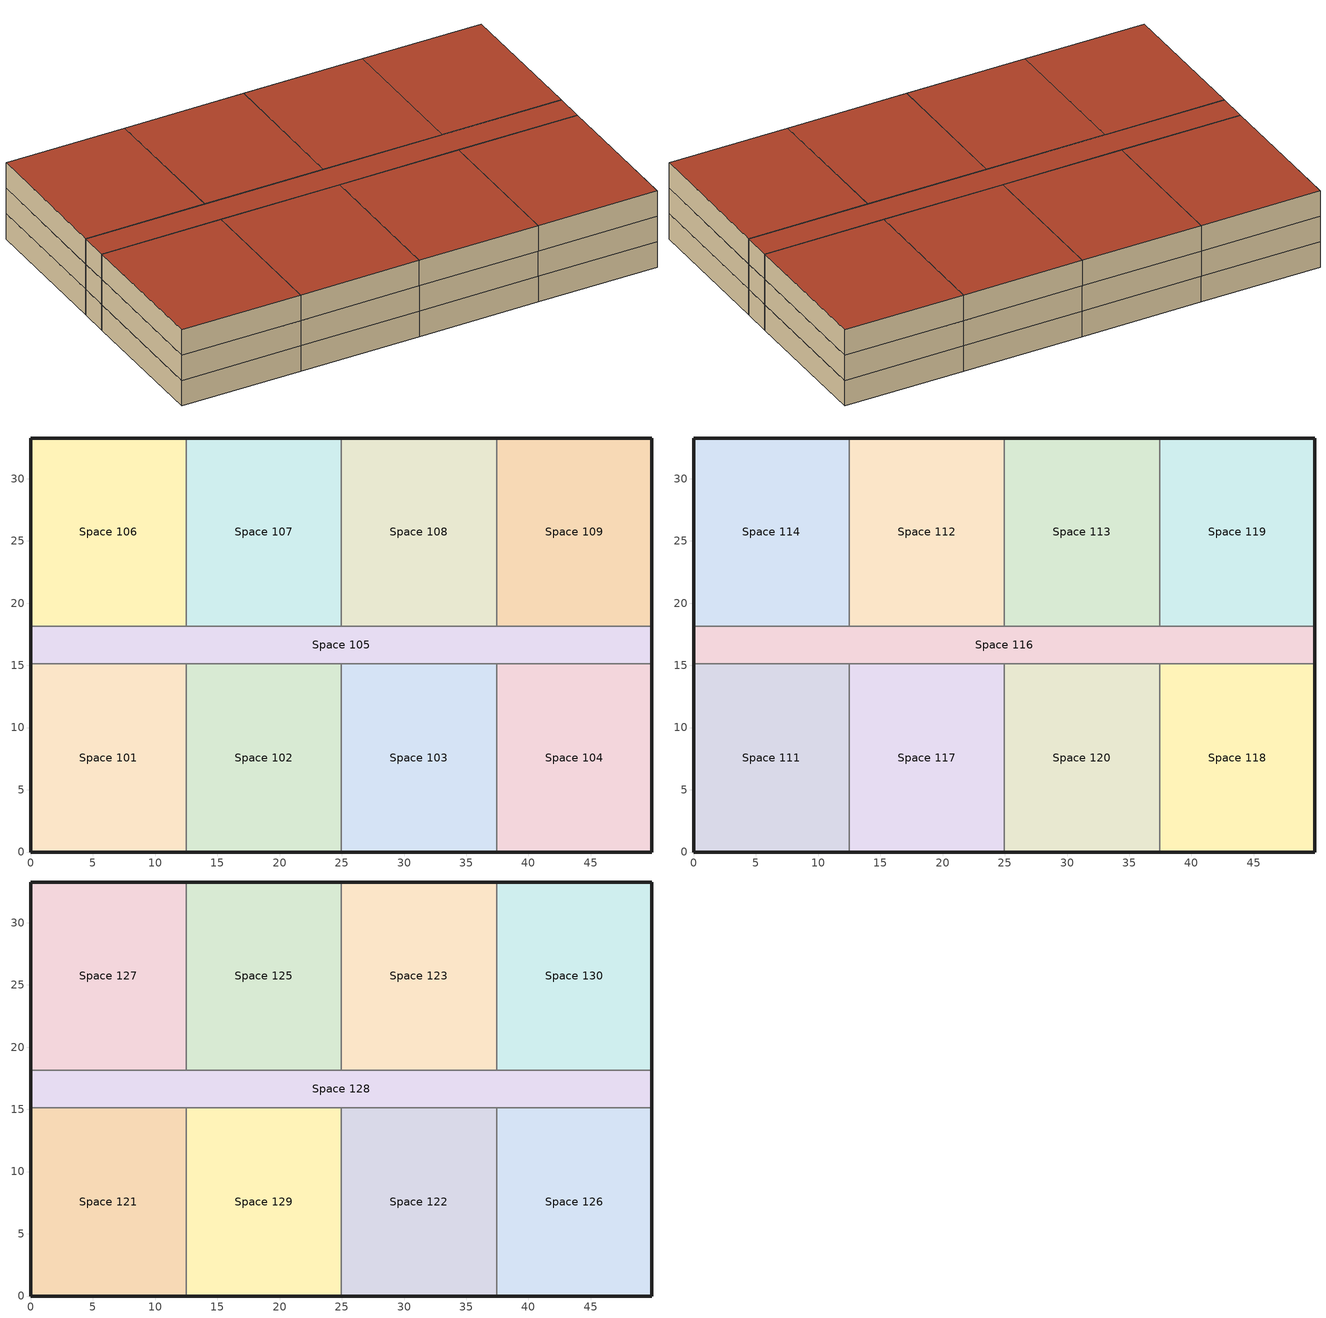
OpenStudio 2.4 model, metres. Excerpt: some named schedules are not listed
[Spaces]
Space 101
 floor ground: 12.48,15.11 12.48,0 0,0 0,15.11 z0
 wall outside: 0,15.11 0,0 12.48,0 z0:2.74
 wall to Space 105: 12.48,15.11 0,15.11 z0:2.74
 wall to Space 102: 12.48,0 12.48,15.11 z0:2.74
Space 102
 floor ground: 24.96,15.11 24.96,0 12.48,0 12.48,15.11 z0
 wall outside: 12.48,0 24.96,0 z0:2.74
 wall to Space 105: 24.96,15.11 12.48,15.11 z0:2.74
 wall to Space 103: 24.96,0 24.96,15.11 z0:2.74
Space 103
 floor ground: 37.43,15.11 37.43,0 24.96,0 24.96,15.11 z0
 wall outside: 24.96,0 37.43,0 z0:2.74
 wall to Space 105: 37.43,15.11 24.96,15.11 z0:2.74
 wall to Space 104: 37.43,0 37.43,15.11 z0:2.74
Space 104
 floor ground: 49.91,15.11 49.91,0 37.43,0 37.43,15.11 z0
 wall outside: 37.43,0 49.91,0 49.91,15.11 z0:2.74
 wall to Space 105: 49.91,15.11 37.43,15.11 z0:2.74
Space 105
 floor ground: 49.91,18.16 49.91,15.11 0,15.11 0,18.16 z0
 wall outside: 0,18.16 0,15.11 / 49.91,15.11 49.91,18.16 z0:2.74
 wall to Space 106: 12.48,18.16 0,18.16 z0:2.74
 wall to Space 107: 24.96,18.16 12.48,18.16 z0:2.74
 wall to Space 108: 37.43,18.16 24.96,18.16 z0:2.74
 wall to Space 109: 49.91,18.16 37.43,18.16 z0:2.74
Space 106
 floor ground: 12.48,33.27 12.48,18.16 0,18.16 0,33.27 z0
 wall outside: 12.48,33.27 0,33.27 0,18.16 z0:2.74
 wall to Space 107: 12.48,18.16 12.48,33.27 z0:2.74
Space 107
 floor ground: 24.96,33.27 24.96,18.16 12.48,18.16 12.48,33.27 z0
 wall outside: 24.96,33.27 12.48,33.27 z0:2.74
 wall to Space 108: 24.96,18.16 24.96,33.27 z0:2.74
Space 108
 floor ground: 37.43,33.27 37.43,18.16 24.96,18.16 24.96,33.27 z0
 wall outside: 37.43,33.27 24.96,33.27 z0:2.74
 wall to Space 109: 37.43,18.16 37.43,33.27 z0:2.74
Space 109
 floor ground: 49.91,33.27 49.91,18.16 37.43,18.16 37.43,33.27 z0
 wall outside: 49.91,18.16 49.91,33.27 37.43,33.27 z0:2.74
Space 111
 floor to Space 101: 12.48,15.11 12.48,0 0,0 0,15.11 z2.74
 wall outside: 0,15.11 0,0 12.48,0 z2.74:5.49
 wall to Space 116: 12.48,15.11 0,15.11 z2.74:5.49
 wall to Space 117: 12.48,0 12.48,15.11 z2.74:5.49
Space 112
 floor to Space 107: 24.96,33.27 24.96,18.16 12.48,18.16 12.48,33.27 z2.74
 wall outside: 24.96,33.27 12.48,33.27 z2.74:5.49
 wall to Space 113: 24.96,18.16 24.96,33.27 z2.74:5.49
 wall to Space 116: 12.48,18.16 24.96,18.16 z2.74:5.49
 wall to Space 114: 12.48,33.27 12.48,18.16 z2.74:5.49
Space 113
 floor to Space 108: 37.43,33.27 37.43,18.16 24.96,18.16 24.96,33.27 z2.74
 wall outside: 37.43,33.27 24.96,33.27 z2.74:5.49
 wall to Space 119: 37.43,18.16 37.43,33.27 z2.74:5.49
 wall to Space 116: 24.96,18.16 37.43,18.16 z2.74:5.49
Space 114
 floor to Space 106: 12.48,33.27 12.48,18.16 0,18.16 0,33.27 z2.74
 wall outside: 12.48,33.27 0,33.27 0,18.16 z2.74:5.49
 wall to Space 116: 0,18.16 12.48,18.16 z2.74:5.49
Space 116
 floor to Space 105: 49.91,18.16 49.91,15.11 0,15.11 0,18.16 z2.74
 wall outside: 0,18.16 0,15.11 / 49.91,15.11 49.91,18.16 z2.74:5.49
 wall to Space 119: 49.91,18.16 37.43,18.16 z2.74:5.49
 wall to Space 118: 37.43,15.11 49.91,15.11 z2.74:5.49
 wall to Space 120: 24.96,15.11 37.43,15.11 z2.74:5.49
 wall to Space 117: 12.48,15.11 24.96,15.11 z2.74:5.49
Space 117
 floor to Space 102: 24.96,15.11 24.96,0 12.48,0 12.48,15.11 z2.74
 wall outside: 12.48,0 24.96,0 z2.74:5.49
 wall to Space 120: 24.96,0 24.96,15.11 z2.74:5.49
Space 118
 floor to Space 104: 49.91,15.11 49.91,0 37.43,0 37.43,15.11 z2.74
 wall outside: 37.43,0 49.91,0 49.91,15.11 z2.74:5.49
 wall to Space 120: 37.43,15.11 37.43,0 z2.74:5.49
Space 119
 floor to Space 109: 49.91,33.27 49.91,18.16 37.43,18.16 37.43,33.27 z2.74
 wall outside: 49.91,18.16 49.91,33.27 37.43,33.27 z2.74:5.49
Space 120
 floor to Space 103: 37.43,15.11 37.43,0 24.96,0 24.96,15.11 z2.74
 wall outside: 24.96,0 37.43,0 z2.74:5.49
Space 121
 floor to Space 111: 12.48,15.11 12.48,0 0,0 0,15.11 z5.49
 wall outside: 0,15.11 0,0 12.48,0 z5.49:8.23
 wall to Space 128: 12.48,15.11 0,15.11 z5.49:8.23
 wall to Space 129: 12.48,0 12.48,15.11 z5.49:8.23
 roof outside: 12.48,0 12.48,15.11 0,15.11 0,0 z8.23
Space 122
 floor to Space 120: 37.43,15.11 37.43,0 24.96,0 24.96,15.11 z5.49
 wall outside: 24.96,0 37.43,0 z5.49:8.23
 wall to Space 128: 37.43,15.11 24.96,15.11 z5.49:8.23
 wall to Space 126: 37.43,0 37.43,15.11 z5.49:8.23
 wall to Space 129: 24.96,15.11 24.96,0 z5.49:8.23
 roof outside: 37.43,0 37.43,15.11 24.96,15.11 24.96,0 z8.23
Space 123
 floor to Space 113: 37.43,33.27 37.43,18.16 24.96,18.16 24.96,33.27 z5.49
 wall outside: 37.43,33.27 24.96,33.27 z5.49:8.23
 wall to Space 130: 37.43,18.16 37.43,33.27 z5.49:8.23
 wall to Space 128: 24.96,18.16 37.43,18.16 z5.49:8.23
 wall to Space 125: 24.96,33.27 24.96,18.16 z5.49:8.23
 roof outside: 37.43,18.16 37.43,33.27 24.96,33.27 24.96,18.16 z8.23
Space 125
 floor to Space 112: 24.96,33.27 24.96,18.16 12.48,18.16 12.48,33.27 z5.49
 wall outside: 24.96,33.27 12.48,33.27 z5.49:8.23
 wall to Space 128: 12.48,18.16 24.96,18.16 z5.49:8.23
 wall to Space 127: 12.48,33.27 12.48,18.16 z5.49:8.23
 roof outside: 24.96,18.16 24.96,33.27 12.48,33.27 12.48,18.16 z8.23
Space 126
 floor to Space 118: 49.91,15.11 49.91,0 37.43,0 37.43,15.11 z5.49
 wall outside: 37.43,0 49.91,0 49.91,15.11 z5.49:8.23
 wall to Space 128: 49.91,15.11 37.43,15.11 z5.49:8.23
 roof outside: 49.91,0 49.91,15.11 37.43,15.11 37.43,0 z8.23
Space 127
 floor to Space 114: 12.48,33.27 12.48,18.16 0,18.16 0,33.27 z5.49
 wall outside: 12.48,33.27 0,33.27 0,18.16 z5.49:8.23
 wall to Space 128: 0,18.16 12.48,18.16 z5.49:8.23
 roof outside: 12.48,18.16 12.48,33.27 0,33.27 0,18.16 z8.23
Space 128
 floor to Space 116: 49.91,18.16 49.91,15.11 0,15.11 0,18.16 z5.49
 wall outside: 0,18.16 0,15.11 / 49.91,15.11 49.91,18.16 z5.49:8.23
 wall to Space 130: 49.91,18.16 37.43,18.16 z5.49:8.23
 wall to Space 129: 12.48,15.11 24.96,15.11 z5.49:8.23
 roof outside: 49.91,15.11 49.91,18.16 0,18.16 0,15.11 z8.23
Space 129
 floor to Space 117: 24.96,15.11 24.96,0 12.48,0 12.48,15.11 z5.49
 wall outside: 12.48,0 24.96,0 z5.49:8.23
 roof outside: 24.96,0 24.96,15.11 12.48,15.11 12.48,0 z8.23
Space 130
 floor to Space 119: 49.91,33.27 49.91,18.16 37.43,18.16 37.43,33.27 z5.49
 wall outside: 49.91,18.16 49.91,33.27 37.43,33.27 z5.49:8.23
 roof outside: 49.91,18.16 49.91,33.27 37.43,33.27 37.43,18.16 z8.23
[ClimateZones]
Climate Zone Institution Name 1=ASHRAE; Climate Zone Document Name 1=ANSI/ASHRAE Standard 169; Climate Zone Document Year 1=2006; Climate Zone Institution Name 2=CEC; Climate Zone Document Name 2=California Climate Zone Descriptions; Climate Zone Document Year 2=1995
[Building]
Building 1: Space Type=DOE Ref 2004 - Office - OpenOffice; Default Construction Set=DOE Ref 2004 - CZ5 - Office; Default Schedule Set=DOE Ref 2004 - Office - OpenOffice Schedule Set
[Site]
Site 1
[DefaultConstructionSet]
DOE Ref 2004 - CZ5 - Office: Default Exterior Surface Constructions=Default Surface Constructions 1; Default Interior Surface Constructions=Default Surface Constructions 2; Default Ground Contact Surface Constructions=Default Surface Constructions 3; Default Exterior SubSurface Constructions=Default Sub Surface Constructions 1; Default Interior SubSurface Constructions=Default Sub Surface Constructions 2; Interior Partition Construction=Interior Partition
[DefaultSurfaceConstructions]
Name | Floor Construction | Wall Construction | Roof Ceiling Construction
Default Surface Constructions 1 | ExtSlabCarpet 4in ClimateZone 1-8 | ASHRAE 90.1-2004 ExtWall Mass ClimateZone 5 | ASHRAE 90.1-2004 ExtRoof IEAD ClimateZone 5-6
Default Surface Constructions 2 | Interior Floor | Interior Wall | Interior Ceiling
Default Surface Constructions 3 | ExtSlabCarpet 4in ClimateZone 1-8 | ExtSlabCarpet 4in ClimateZone 1-8 | ExtSlabCarpet 4in ClimateZone 1-8
[Construction]
ExtSlabCarpet 4in ClimateZone 1-8: MAT-CC05 4 HW CONCRETE, CP02 CARPET PAD
ASHRAE 90.1-2004 ExtWall Mass ClimateZone 5: 1IN Stucco, 8IN CONCRETE HW RefBldg, Mass NonRes Wall Insulation-1.43, 1/2IN Gypsum
ASHRAE 90.1-2004 ExtRoof IEAD ClimateZone 5-6: Roof Membrane, IEAD NonRes Roof Insulation-2.85, Metal Decking
Interior Floor: F16 Acoustic tile, F05 Ceiling air space resistance, M11 100mm lightweight concrete
Interior Wall: G01a 19mm gypsum board, F04 Wall air space resistance, G01a 19mm gypsum board
Interior Ceiling: M11 100mm lightweight concrete, F05 Ceiling air space resistance, F16 Acoustic tile
ASHRAE 90.1-2004 ExtWindow ClimateZone 4-6: Fixed Window 3.24/0.39/0.31
Exterior Door: F08 Metal surface, I01 25mm insulation board
Interior Window: Clear 3mm
Interior Door; Interior Partition: G05 25mm wood
[Material] Thermal Absorptance=0.9
Name | Roughness | Thickness {m} | Conductivity {W/m-K} | Density {kg/m3} | Specific Heat {J/kg-K} | Solar Absorptance | Visible Absorptance
MAT-CC05 4 HW CONCRETE | Rough | 0.1016 | 1.311 | 2240 | 836.8 | 0.85 | 0.85
1IN Stucco | Smooth | 0.0253 | 0.6918 | 1858 | 837 | 0.92 | 0.92
8IN CONCRETE HW RefBldg | Rough | 0.2032 | 1.311 | 2240 | 836.8 | 0.7 | 0.7
Mass NonRes Wall Insulation-1.43 | MediumRough | 0.0495495 | 0.049 | 265 | 836.8 | 0.7 | 0.7
1/2IN Gypsum | Smooth | 0.0127 | 0.16 | 784.9 | 830 | 0.4 | 0.4
Roof Membrane | VeryRough | 0.0095 | 0.16 | 1121.29 | 1460 | 0.7 | 0.7
IEAD NonRes Roof Insulation-2.85 | MediumRough | 0.127339 | 0.049 | 265 | 836.8 | 0.7 | 0.7
Metal Decking | MediumSmooth | 0.0015 | 45.006 | 7680 | 418.4 | 0.6 | 0.6
F16 Acoustic tile | MediumSmooth | 0.0191 | 0.06 | 368 | 590 | 0.3 | 0.3
M11 100mm lightweight concrete | MediumRough | 0.1016 | 0.53 | 1280 | 840 | 0.5 | 0.5
G01a 19mm gypsum board | MediumSmooth | 0.019 | 0.16 | 800 | 1090 | 0.4 | 0.4
F08 Metal surface | Smooth | 0.0008 | 45.28 | 7824 | 500 | 0.7 | 0.7
I01 25mm insulation board | MediumRough | 0.0254 | 0.03 | 43 | 1210 | 0.6 | 0.6
G05 25mm wood | MediumSmooth | 0.0254 | 0.15 | 608 | 1630 | 0.5 | 0.5
[Material:NoMass]
CP02 CARPET PAD: Roughness=Smooth; Thermal Resistance {m2-K/W}=0.1; Thermal Absorptance=0.9; Solar Absorptance=0.8; Visible Absorptance=0.8
[Material:AirGap]
Name | Thermal Resistance {m2-K/W}
F05 Ceiling air space resistance | 0.18
F04 Wall air space resistance | 0.15
[DefaultSubSurfaceConstructions]
Name | Fixed Window Construction | Operable Window Construction | Door Construction | Tubular Daylight Dome Construction | Tubular Daylight Diffuser Construction
Default Sub Surface Constructions 1 | ASHRAE 90.1-2004 ExtWindow ClimateZone 4-6 | ASHRAE 90.1-2004 ExtWindow ClimateZone 4-6 | Exterior Door | Interior Window | Interior Window
Default Sub Surface Constructions 2 | Interior Window | Interior Window | Interior Door
[WindowMaterial:SimpleGlazingSystem]
Fixed Window 3.24/0.39/0.31: U-Factor {W/m2-K}=3.23646; Solar Heat Gain Coefficient=0.39; Visible Transmittance=0.31
[WindowMaterial:Glazing]
Clear 3mm: Optical Data Type=SpectralAverage; Thickness {m}=0.003; Solar Transmittance at Normal Incidence=0.837; Front Side Solar Reflectance at Normal Incidence=0.075; Back Side Solar Reflectance at Normal Incidence=0; Visible Transmittance at Normal Incidence=0.898; Front Side Visible Reflectance at Normal Incidence=0.081; Back Side Visible Reflectance at Normal Incidence=0; Infrared Transmittance at Normal Incidence=0; Front Side Infrared Hemispherical Emissivity=0.84; Back Side Infrared Hemispherical Emissivity=0.84; Conductivity {W/m-K}=0.9; Dirt Correction Factor for Solar and Visible Transmittance=1; Solar Diffusing=No
[BuildingStory]
Name | Nominal Z Coordinate {m} | Nominal Floor to Floor Height {m}
Building Story 1 | 0 | 2.7432
Building Story 2 | 0 | 1.2192
Building Story 3; Building Story 4; Building Story 5; Building Story 6
[Space]
Name | Space Type | Building Story | Thermal Zone
Space 101 | DOE Ref 2004 - Office - Elec/MechRoom | Building Story 1 | Thermal Zone 23
Space 102 | DOE Ref 2004 - Office - Restroom | Building Story 1 | Thermal Zone 21
Space 103 | DOE Ref 2004 - Office - Lobby | Building Story 1 | Thermal Zone 24
Space 104 | DOE Ref 2004 - Office - Conference | Building Story 1 | Thermal Zone 16
Space 105 | DOE Ref 2004 - Office - Corridor | Building Story 1 | Thermal Zone 25
Space 106 | DOE Ref 2004 - Office - BreakRoom | Building Story 1 | Thermal Zone 22
Space 107 | DOE Ref 2004 - Office - PrintRoom | Building Story 1 | Thermal Zone 29
Space 108 | DOE Ref 2004 - Office - Lobby | Building Story 1 | Thermal Zone 26
Space 109 | DOE Ref 2004 - Office - Conference | Building Story 1 | Thermal Zone 10
Space 111 |  | Building Story 3 | Thermal Zone 15
Space 112 |  | Building Story 3 | Thermal Zone 12
Space 113 |  | Building Story 3 | Thermal Zone 18
Space 114 |  | Building Story 3 | Thermal Zone 30
Space 116 | DOE Ref 2004 - Office - Corridor | Building Story 3 | Thermal Zone 11
Space 117 |  | Building Story 3 | Thermal Zone 20
Space 118 |  | Building Story 3 | Thermal Zone 9
Space 119 |  | Building Story 3 | Thermal Zone 8
Space 120 |  | Building Story 3 | Thermal Zone 19
Space 121 |  | Building Story 5 | Thermal Zone 7
Space 122 |  | Building Story 5 | Thermal Zone 28
Space 123 |  | Building Story 5 | Thermal Zone 6
Space 125 |  | Building Story 5 | Thermal Zone 5
Space 126 |  | Building Story 5 | Thermal Zone 4
Space 127 |  | Building Story 5 | Thermal Zone 3
Space 128 | DOE Ref 2004 - Office - Corridor | Building Story 5 | Thermal Zone 2
Space 129 |  | Building Story 5 | Thermal Zone 1
Space 130 |  | Building Story 5 | Thermal Zone 27
[SpaceType] Standards Building Type=Office
Name | Default Schedule Set | Design Specification Outdoor Air Object | Standards Space Type
DOE Ref 2004 - Office - BreakRoom | DOE Ref 2004 - Office - BreakRoom Schedule Set | DOE Ref 2004 - Office - BreakRoom Ventilation | BreakRoom
DOE Ref 2004 - Office - Conference | DOE Ref 2004 - Office - Conference Schedule Set | DOE Ref 2004 - Office - Conference Ventilation | Conference
DOE Ref 2004 - Office - Corridor | DOE Ref 2004 - Office - Corridor Schedule Set | DOE Ref 2004 - Office - Corridor Ventilation | Corridor
DOE Ref 2004 - Office - Elec/MechRoom | DOE Ref 2004 - Office - Elec/MechRoom Schedule Set | DOE Ref 2004 - Office - Elec/MechRoom Ventilation | Elec/MechRoom
DOE Ref 2004 - Office - Lobby | DOE Ref 2004 - Office - Lobby Schedule Set | DOE Ref 2004 - Office - Lobby Ventilation | Lobby
DOE Ref 2004 - Office - OpenOffice | DOE Ref 2004 - Office - OpenOffice Schedule Set | DOE Ref 2004 - Office - OpenOffice Ventilation | OpenOffice
DOE Ref 2004 - Office - PrintRoom | DOE Ref 2004 - Office - PrintRoom Schedule Set | DOE Ref 2004 - Office - PrintRoom Ventilation | PrintRoom
DOE Ref 2004 - Office - Restroom | DOE Ref 2004 - Office - Restroom Schedule Set | DOE Ref 2004 - Office - Restroom Ventilation | Restroom
[DefaultScheduleSet] Lighting Schedule=Office Bldg Light; Electric Equipment Schedule=Office Bldg Equip; Infiltration Schedule=Office Infil Quarter On
Name | Number of People Schedule | People Activity Level Schedule
DOE Ref 2004 - Office - Conference Schedule Set; DOE Ref 2004 - Office - Lobby Schedule Set; DOE Ref 2004 - Office - Restroom Schedule Set | Office Misc Occ | Office Activity
DOE Ref 2004 - Office - Elec/MechRoom Schedule Set
DOE Ref 2004 - Office - OpenOffice Schedule Set | Office Work Occ | Office Activity
[Lights:Definition]
DOE Ref 2004 - Office - OpenOffice Lights Definition: Design Level Calculation Method=Watts/Area; Watts per Space Floor Area {W/m2}=11.8403
[Lights] Fraction Replaceable=1
Name | Lights Definition | Space or SpaceType
DOE Ref 2004 - Office - Elec/MechRoom Lights | DOE Ref 2004 - Office - Elec/MechRoom Lights Definition | DOE Ref 2004 - Office - Elec/MechRoom
DOE Ref 2004 - Office - Lobby Lights | DOE Ref 2004 - Office - Lobby Lights Definition | DOE Ref 2004 - Office - Lobby
DOE Ref 2004 - Office - OpenOffice Lights | DOE Ref 2004 - Office - OpenOffice Lights Definition | DOE Ref 2004 - Office - OpenOffice
DOE Ref 2004 - Office - Restroom Lights | DOE Ref 2004 - Office - Restroom Lights Definition | DOE Ref 2004 - Office - Restroom
[DesignSpecification:OutdoorAir] Outdoor Air Method=Sum
Name | Outdoor Air Flow per Person {m3/s-person} | Outdoor Air Flow per Floor Area {m3/s-m2}
DOE Ref 2004 - Office - Conference Ventilation; DOE Ref 2004 - Office - Elec/MechRoom Ventilation; DOE Ref 2004 - Office - OpenOffice Ventilation | 0.00943895
DOE Ref 2004 - Office - Lobby Ventilation | 0.00707921
DOE Ref 2004 - Office - Restroom Ventilation |  | 0.0048768
[People:Definition]
DOE Ref 2004 - Office - OpenOffice People Definition: Number of People Calculation Method=People/Area; People per Space Floor Area {person/m2}=0.0565105; Fraction Radiant=0.3
[People] Multiplier=1
Name | People Definition | Space or SpaceType
DOE Ref 2004 - Office - Lobby People | DOE Ref 2004 - Office - Lobby People Definition | DOE Ref 2004 - Office - Lobby
DOE Ref 2004 - Office - OpenOffice People | DOE Ref 2004 - Office - OpenOffice People Definition | DOE Ref 2004 - Office - OpenOffice
DOE Ref 2004 - Office - Restroom People | DOE Ref 2004 - Office - Restroom People Definition | DOE Ref 2004 - Office - Restroom
[SpaceInfiltration:DesignFlowRate] Design Flow Rate Calculation Method=Flow/ExteriorArea; Flow per Exterior Surface Area {m3/s-m2}=0.00030226
Name | Space or SpaceType
DOE Ref 2004 - Office - Elec/MechRoom Infiltration | DOE Ref 2004 - Office - Elec/MechRoom
DOE Ref 2004 - Office - Lobby Infiltration | DOE Ref 2004 - Office - Lobby
DOE Ref 2004 - Office - OpenOffice Infiltration | DOE Ref 2004 - Office - OpenOffice
DOE Ref 2004 - Office - Restroom Infiltration | DOE Ref 2004 - Office - Restroom
[ElectricEquipment:Definition]
DOE Ref 2004 - Office - OpenOffice Electric Equipment Definition: Design Level Calculation Method=Watts/Area; Watts per Space Floor Area {W/m2}=10.3334
[ElectricEquipment]
Name | Electric Equipment Definition | Space or SpaceType
DOE Ref 2004 - Office - Elec/MechRoom Electric Equipment | DOE Ref 2004 - Office - Elec/MechRoom Electric Equipment Definition | DOE Ref 2004 - Office - Elec/MechRoom
DOE Ref 2004 - Office - Lobby Electric Equipment | DOE Ref 2004 - Office - Lobby Electric Equipment Definition | DOE Ref 2004 - Office - Lobby
DOE Ref 2004 - Office - OpenOffice Electric Equipment | DOE Ref 2004 - Office - OpenOffice Electric Equipment Definition | DOE Ref 2004 - Office - OpenOffice
DOE Ref 2004 - Office - Restroom Electric Equipment | DOE Ref 2004 - Office - Restroom Electric Equipment Definition | DOE Ref 2004 - Office - Restroom
[ThermostatSetpoint:DualSetpoint] Heating Setpoint Temperature Schedule=Medium Office HtgSetp; Cooling Setpoint Temperature Schedule=Medium Office ClgSetp
Thermostat Setpoint Dual Setpoint 1; Thermostat Setpoint Dual Setpoint 2; Thermostat Setpoint Dual Setpoint 3; Thermostat Setpoint Dual Setpoint 4; Thermostat Setpoint Dual Setpoint 5; Thermostat Setpoint Dual Setpoint 6; Thermostat Setpoint Dual Setpoint 7; Thermostat Setpoint Dual Setpoint 8; Thermostat Setpoint Dual Setpoint 9; Thermostat Setpoint Dual Setpoint 10; Thermostat Setpoint Dual Setpoint 11; Thermostat Setpoint Dual Setpoint 12; Thermostat Setpoint Dual Setpoint 15; Thermostat Setpoint Dual Setpoint 16; Thermostat Setpoint Dual Setpoint 18; Thermostat Setpoint Dual Setpoint 19; Thermostat Setpoint Dual Setpoint 20; Thermostat Setpoint Dual Setpoint 21; Thermostat Setpoint Dual Setpoint 22; Thermostat Setpoint Dual Setpoint 23; Thermostat Setpoint Dual Setpoint 24; Thermostat Setpoint Dual Setpoint 25; Thermostat Setpoint Dual Setpoint 26; Thermostat Setpoint Dual Setpoint 27; Thermostat Setpoint Dual Setpoint 28; Thermostat Setpoint Dual Setpoint 29; Thermostat Setpoint Dual Setpoint 30
[ThermalZone] Use Ideal Air Loads=No
Name | Thermostat
Thermal Zone 1 | Thermostat Setpoint Dual Setpoint 1
Thermal Zone 2 | Thermostat Setpoint Dual Setpoint 2
Thermal Zone 3 | Thermostat Setpoint Dual Setpoint 3
Thermal Zone 4 | Thermostat Setpoint Dual Setpoint 4
Thermal Zone 5 | Thermostat Setpoint Dual Setpoint 5
Thermal Zone 6 | Thermostat Setpoint Dual Setpoint 6
Thermal Zone 7 | Thermostat Setpoint Dual Setpoint 7
Thermal Zone 8 | Thermostat Setpoint Dual Setpoint 8
Thermal Zone 9 | Thermostat Setpoint Dual Setpoint 9
Thermal Zone 10 | Thermostat Setpoint Dual Setpoint 10
Thermal Zone 11 | Thermostat Setpoint Dual Setpoint 11
Thermal Zone 12 | Thermostat Setpoint Dual Setpoint 12
Thermal Zone 15 | Thermostat Setpoint Dual Setpoint 15
Thermal Zone 16 | Thermostat Setpoint Dual Setpoint 16
Thermal Zone 18 | Thermostat Setpoint Dual Setpoint 18
Thermal Zone 19 | Thermostat Setpoint Dual Setpoint 19
Thermal Zone 20 | Thermostat Setpoint Dual Setpoint 20
Thermal Zone 21 | Thermostat Setpoint Dual Setpoint 21
Thermal Zone 22 | Thermostat Setpoint Dual Setpoint 22
Thermal Zone 23 | Thermostat Setpoint Dual Setpoint 23
Thermal Zone 24 | Thermostat Setpoint Dual Setpoint 24
Thermal Zone 25 | Thermostat Setpoint Dual Setpoint 25
Thermal Zone 26 | Thermostat Setpoint Dual Setpoint 26
Thermal Zone 27 | Thermostat Setpoint Dual Setpoint 27
Thermal Zone 28 | Thermostat Setpoint Dual Setpoint 28
Thermal Zone 29 | Thermostat Setpoint Dual Setpoint 29
Thermal Zone 30 | Thermostat Setpoint Dual Setpoint 30
